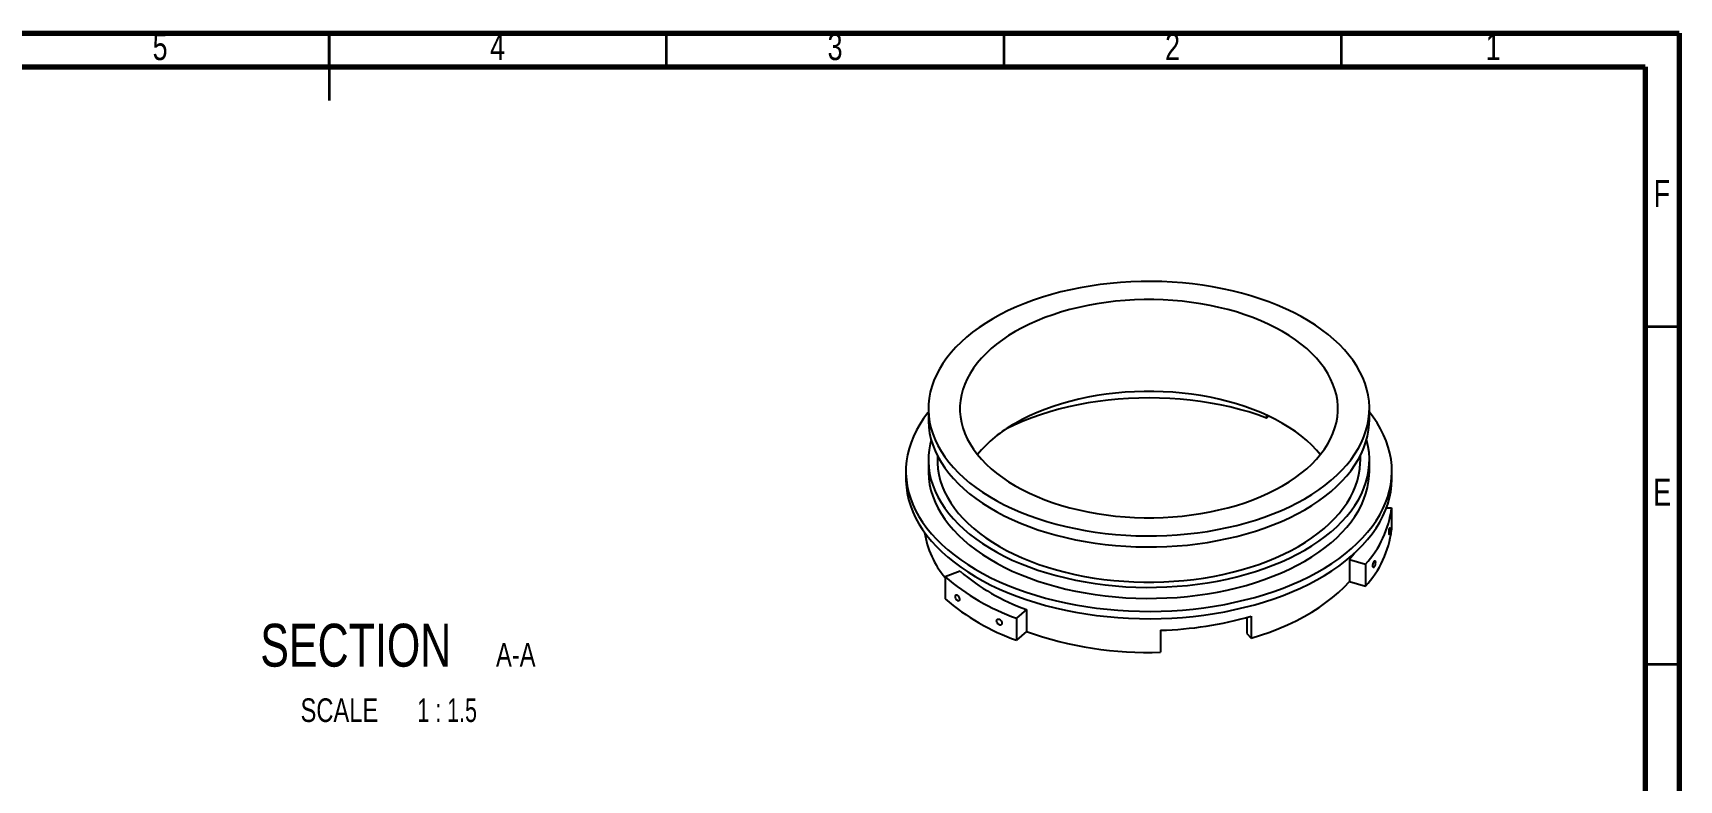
# Model space of a CAD drawing. Header units: millimetres. Extents: x 15 to 415, y 5 to 292.
# Drawn here: x 171.1 to 415, y 181.3 to 292 of the extents above; entities that cross this region are included whole.
import ezdxf

# ---------------------------------------------------------------- set-up
doc = ezdxf.new("R2010")
doc.units = ezdxf.units.MM
doc.styles.add('SLDTEXTSTYLE0', font='TXT', dxfattribs={"width": 0.75})
doc.styles.add('SLDTEXTSTYLE3', font='TXT', dxfattribs={"width": 0.678571})

# ---------------------------------------------------------------- blocks, each defined once
blk = doc.blocks.new('SW_NOTE_2')
at = {"color": 0, "linetype": 'Continuous', "lineweight": 0, "attachment_point": 2}
for s, insert, char_height, style in [('SECTION', (17.36, 8.19), 6.35, 'SLDTEXTSTYLE0'), ('A-A', (41.06, 5.35), 3.5, 'SLDTEXTSTYLE0'), ('SCALE', (14.93, -2.86), 3.5, 'SLDTEXTSTYLE0'), ('1 : 1.5', (30.9, -2.86), 3.5, 'SLDTEXTSTYLE3')]:
    blk.add_mtext(s, dxfattribs=dict(at, insert=insert, char_height=char_height, style=style))

msp = doc.modelspace()

# ---------------------------------------------------------------- linework, layer by layer
at = {"color": 7, "linetype": 'Continuous', "lineweight": 70}
for p, q in [((15, 292), (415, 292)), ((415, 292), (415, 5)), ((20, 287), (410, 287)), ((410, 287), (410, 10))]:
    msp.add_line(p, q, dxfattribs=at)
at = {"color": 7, "linetype": 'Continuous', "lineweight": 35}
for p, q in [((215, 292), (215, 282)), ((215, 287), (215, 292)), ((265, 287), (265, 292)), ((315, 287), (315, 292)), ((365, 287), (365, 292)), ((410, 248.5), (415, 248.5)), ((410, 198.5), (415, 198.5))]:
    msp.add_line(p, q, dxfattribs=at)
at = {"color": 7, "linetype": 'Continuous', "lineweight": 25}
for p, q in [((303.78445, 236.347376), (303.78445, 234.714295)), ((353.879566, 235.389386), (353.879566, 234.965135)), ((353.879566, 234.965135), (354.192697, 235.243491)), ((369.117783, 234.714295), (369.117783, 236.347376)), ((305.117783, 229.381539), (305.117783, 228.72633)), ((367.78445, 228.72633), (367.78445, 229.381539)), ((300.451115, 227.093248), (300.451115, 226.004526)), ((303.78445, 228.72633), (303.78445, 227.093248)), ((369.117783, 227.093248), (369.117783, 228.72633)), ((372.451117, 226.004526), (372.451117, 227.093248)), ((371.660555, 221.673124), (372.401779, 221.650698)), ((372.401779, 221.650698), (372.401779, 218.384534)), ((308.49543, 212.257916), (306.258976, 211.41948)), ((366.151333, 214.002259), (366.151333, 210.736096)), ((366.151333, 214.002259), (368.527352, 213.30337)), ((368.527352, 213.30337), (368.527352, 210.037207)), ((306.258976, 211.41948), (306.258976, 208.153317)), ((366.151333, 210.736096), (368.527352, 210.037207)), ((318.296482, 206.599889), (316.844111, 205.308811)), ((316.844111, 205.308811), (316.844111, 202.042648)), ((318.296482, 206.599889), (318.296482, 203.333726)), ((350.978812, 205.419182), (350.978812, 203.012452)), ((351.584132, 205.592793), (351.584132, 202.32663)), ((318.296482, 203.333726), (316.844111, 202.042648)), ((338.195648, 203.521811), (338.195648, 200.255648)), ((350.978812, 203.012452), (351.584132, 202.32663))]:
    msp.add_line(p, q, dxfattribs=at)
at = {"color": 7, "linetype": 'Continuous', "lineweight": 25, "flags": 128}
for points in [[(313.352295, 249.682042), (312.29499, 249.04236), (311.290784, 248.374771), (310.341887, 247.680744), (309.450382, 246.961803), (308.618232, 246.21953), (307.847265, 245.455555), (307.139174, 244.671559), (306.495518, 243.869265), (305.917711, 243.050435), (305.407022, 242.216871), (304.964576, 241.370405), (304.591343, 240.512896), (304.288145, 239.646232), (304.055649, 238.772314), (303.894365, 237.893067), (303.804649, 237.010423), (303.786694, 236.12632), (303.840546, 235.242704), (303.966079, 234.361516), (304.163023, 233.484693), (304.430945, 232.614163), (304.769252, 231.751839), (305.177204, 230.899618), (305.653903, 230.059371), (306.1983, 229.232947), (306.8092, 228.422163), (307.485258, 227.628799), (308.224992, 226.854601), (309.026771, 226.10127), (309.888833, 225.370462), (310.809289, 224.663784), (311.786107, 223.982789), (312.817146, 223.328974), (313.900138, 222.703776), (315.032702, 222.10857), (316.212349, 221.544664), (317.436482, 221.013297), (318.702417, 220.515638), (320.007366, 220.052781), (321.348461, 219.625742), (322.722756, 219.235462), (324.127229, 218.882797), (325.558792, 218.568524), (327.014299, 218.293331), (328.49055, 218.057825), (329.9843, 217.862525), (331.492266, 217.707857), (333.011132, 217.594163), (334.53756, 217.521695), (336.068195, 217.490607), (337.599671, 217.500972), (339.128621, 217.552764), (340.651687, 217.645871), (342.165521, 217.780088), (343.666789, 217.955121), (345.1522, 218.170583), (346.618481, 218.426002), (348.062413, 218.720817), (349.480822, 219.054377), (350.870586, 219.425952), (352.228655, 219.834724), (353.552041, 220.279794), (354.837835, 220.760184), (356.083211, 221.274839), (357.285433, 221.822626), (358.441855, 222.402341), (359.549937, 223.012711), (360.607243, 223.652393), (361.611449, 224.319982), (362.560346, 225.014009), (363.45185, 225.732949), (364.284001, 226.475223), (365.054968, 227.239197), (365.763059, 228.023194), (366.406715, 228.825488), (366.984522, 229.644317), (367.495211, 230.477882), (367.937657, 231.324348), (368.310889, 232.181857), (368.614088, 233.048521), (368.846584, 233.922438), (369.007867, 234.801686), (369.097584, 235.68433), (369.115539, 236.568432), (369.061687, 237.452049), (368.936154, 238.333237), (368.739209, 239.21006), (368.471288, 240.08059), (368.132981, 240.942913), (367.725029, 241.795135), (367.24833, 242.635381), (366.703933, 243.461805), (366.093033, 244.27259), (365.416974, 245.065953), (364.677241, 245.840151), (363.875462, 246.593482), (363.013399, 247.324291), (362.092944, 248.030968), (361.116125, 248.711964), (360.085087, 249.365779), (359.002095, 249.990977), (357.869531, 250.586183), (356.689884, 251.150088), (355.46575, 251.681456), (354.199815, 252.179114), (352.894866, 252.641971), (351.553771, 253.06901), (350.179477, 253.45929), (348.775004, 253.811956), (347.343441, 254.126229), (345.887934, 254.401422), (344.411682, 254.636927), (342.917933, 254.832228), (341.409967, 254.986896), (339.891101, 255.100589), (338.364673, 255.173058), (336.834038, 255.204146), (335.302562, 255.193781), (333.773611, 255.141989), (332.250545, 255.048882), (330.736711, 254.914664), (329.235443, 254.739632), (327.750033, 254.524169), (326.283752, 254.268751), (324.839819, 253.973936), (323.421411, 253.640375), (322.031647, 253.268801), (320.673578, 252.860028), (319.350192, 252.414959), (318.064397, 251.934568), (316.819021, 251.419914), (315.6168, 250.872127), (314.460378, 250.292411), (313.352295, 249.682042)], [(316.652127, 247.77709), (315.674735, 247.183515), (314.750679, 246.562122), (313.882325, 245.91451), (313.071905, 245.242339), (312.321501, 244.547333), (311.633035, 243.83128), (311.008278, 243.096015), (310.448832, 242.343426), (309.956134, 241.575446), (309.531447, 240.794046), (309.175864, 240.00123), (308.890296, 239.199035), (308.675476, 238.38952), (308.531956, 237.574763), (308.460102, 236.756856), (308.460102, 235.937897), (308.531956, 235.11999), (308.675476, 234.305233), (308.890296, 233.495718), (309.175864, 232.693522), (309.531447, 231.900707), (309.956134, 231.119307), (310.448832, 230.351326), (311.008278, 229.598737), (311.633035, 228.863473), (312.321501, 228.147419), (313.071905, 227.452414), (313.882325, 226.780242), (314.750679, 226.13263), (315.674735, 225.511238), (316.652127, 224.917663), (317.68034, 224.353427), (318.75674, 223.81998), (319.878558, 223.31869), (321.04292, 222.850845), (322.246835, 222.417646), (323.48721, 222.020203), (324.760864, 221.659538), (326.064528, 221.336577), (327.394853, 221.052149), (328.748424, 220.806982), (330.12177, 220.601708), (331.511363, 220.436854), (332.913637, 220.31284), (334.32499, 220.229988), (335.741801, 220.188508), (337.160432, 220.188508), (338.577243, 220.229988), (339.988596, 220.31284), (341.390869, 220.436854), (342.780463, 220.601708), (344.153809, 220.806982), (345.50738, 221.052149), (346.837705, 221.336577), (348.141369, 221.659538), (349.415022, 222.020203), (350.655398, 222.417646), (351.859313, 222.850845), (353.023674, 223.31869), (354.145493, 223.81998), (355.221893, 224.353427), (356.250106, 224.917663), (357.227497, 225.511238), (358.151554, 226.13263), (359.019908, 226.780242), (359.830328, 227.452414), (360.580732, 228.147419), (361.269198, 228.863473), (361.893955, 229.598737), (362.4534, 230.351326), (362.946099, 231.119307), (363.370785, 231.900707), (363.726369, 232.693522), (364.011936, 233.495718), (364.226757, 234.305233), (364.370277, 235.11999), (364.442131, 235.937897), (364.442131, 236.756856), (364.370277, 237.574763), (364.226757, 238.38952), (364.011936, 239.199035), (363.726369, 240.00123), (363.370785, 240.794046), (362.946099, 241.575446), (362.4534, 242.343426), (361.893955, 243.096015), (361.269198, 243.83128), (360.580732, 244.547333), (359.830328, 245.242339), (359.019908, 245.91451), (358.151554, 246.562122), (357.227497, 247.183515), (356.250106, 247.77709), (355.221893, 248.341326), (354.145493, 248.874772), (353.023674, 249.376063), (351.859313, 249.843908), (350.655398, 250.277107), (349.415022, 250.67455), (348.141369, 251.035214), (346.837705, 251.358175), (345.50738, 251.642604), (344.153809, 251.88777), (342.780463, 252.093044), (341.390869, 252.257899), (339.988596, 252.381912), (338.577243, 252.464765), (337.160432, 252.506245), (335.741801, 252.506245), (334.32499, 252.464765), (332.913637, 252.381912), (331.511363, 252.257899), (330.12177, 252.093044), (328.748424, 251.88777), (327.394853, 251.642604), (326.064528, 251.358175), (324.760864, 251.035214), (323.48721, 250.67455), (322.246835, 250.277107), (321.04292, 249.843908), (319.878558, 249.376063), (318.75674, 248.874772), (317.68034, 248.341326), (316.652127, 247.77709)], [(353.879566, 234.965135), (352.57533, 235.428852), (351.234149, 235.856007), (349.859095, 236.245623), (348.453322, 236.596806), (347.020045, 236.908751), (345.562556, 237.180746), (344.084188, 237.412164), (342.588329, 237.602477), (341.078409, 237.751249), (339.557888, 237.858138), (338.030246, 237.9229), (336.498988, 237.945385), (334.967619, 237.925545), (333.439649, 237.863422), (331.918582, 237.759159), (330.407897, 237.612997), (328.911059, 237.425269), (327.431499, 237.196403), (325.972604, 236.926929), (324.53772, 236.61746), (323.130132, 236.268706), (321.753064, 235.881468), (320.409675, 235.456631), (319.103043, 234.995168), (317.836158, 234.498139), (316.611926, 233.966681), (315.433152, 233.402012), (315.329004, 233.349413)], [(361.849265, 229.54287), (361.269198, 230.222267), (360.580732, 230.93832), (359.830328, 231.633326), (359.019908, 232.305497), (358.151554, 232.953109), (357.227497, 233.574502), (356.250106, 234.168077), (355.221893, 234.732313), (354.145493, 235.265759), (353.023674, 235.767049), (351.859313, 236.234894), (350.655398, 236.668094), (349.415022, 237.065537), (348.141369, 237.426201), (346.837705, 237.749162), (345.50738, 238.033591), (344.153809, 238.278757), (342.780463, 238.484031), (341.390869, 238.648886), (339.988596, 238.772899), (338.577243, 238.855751), (337.160432, 238.897232), (335.741801, 238.897232), (334.32499, 238.855751), (332.913637, 238.772899), (331.511363, 238.648886), (330.12177, 238.484031), (328.748424, 238.278757), (327.394853, 238.033591), (326.064528, 237.749162), (324.760864, 237.426201), (323.48721, 237.065537), (322.246835, 236.668094), (321.04292, 236.234894), (319.878558, 235.767049), (318.75674, 235.265759), (317.68034, 234.732313), (316.652127, 234.168077)], [(303.78445, 235.827077), (303.711941, 235.736123), (303.077508, 234.885611), (302.509335, 234.019628), (302.008549, 233.139893), (301.576145, 232.248154), (301.212985, 231.346179), (300.919785, 230.435762), (300.697128, 229.518707), (300.545459, 228.596837), (300.465078, 227.671982), (300.456143, 226.745978), (300.518671, 225.820664), (300.652544, 224.897875), (300.857486, 223.979446), (301.1331, 223.067199), (301.478833, 222.162945), (301.894, 221.26848), (302.377779, 220.38558), (302.929206, 219.515996), (303.547189, 218.661457), (304.230498, 217.823659), (304.977777, 217.004263), (305.787546, 216.2049), (306.658193, 215.427153), (307.587993, 214.67257), (308.575097, 213.942646), (309.617544, 213.23883), (310.71327, 212.562522), (311.860094, 211.915063), (313.055742, 211.29774), (314.29784, 210.711776), (315.583919, 210.158337), (316.91143, 209.63852), (318.277736, 209.153358), (319.680121, 208.703814), (321.115804, 208.29078), (322.581935, 207.915077), (324.0756, 207.57745), (325.593838, 207.278571), (327.133631, 207.019031), (328.691923, 206.799348), (330.265619, 206.619955), (331.851597, 206.48121), (333.446706, 206.383389), (335.047781, 206.326686), (336.651642, 206.311213), (338.255105, 206.336999), (339.854985, 206.403996), (341.448108, 206.51207), (343.031312, 206.661005), (344.601448, 206.850507), (346.155405, 207.080199), (347.690093, 207.349624), (349.202468, 207.65825), (350.689527, 208.005461), (352.148317, 208.390569), (353.575939, 208.812811), (354.969565, 209.271345), (356.326421, 209.765265), (357.643818, 210.293586), (358.919139, 210.855262), (360.149851, 211.449178), (361.333513, 212.074152), (362.467772, 212.728946), (363.550377, 213.412259), (364.57918, 214.122734), (365.552137, 214.858961), (366.467316, 215.619478), (367.322902, 216.402775), (368.117193, 217.207298), (368.848616, 218.031447), (369.515715, 218.873588), (370.117167, 219.732049), (370.651781, 220.605124), (371.118489, 221.491081), (371.516371, 222.388161), (371.844634, 223.294582), (372.102624, 224.208546), (372.289834, 225.128236), (372.405889, 226.051827), (372.450557, 226.977487), (372.423754, 227.903376), (372.32553, 228.827657), (372.156081, 229.748493), (371.915742, 230.66406), (371.604991, 231.572535), (371.224447, 232.472118), (370.774863, 233.361021), (370.257132, 234.237481), (369.672282, 235.099756), (369.117783, 235.827077)], [(303.78445, 234.714295), (303.786694, 234.493239), (303.840546, 233.609623), (303.966079, 232.728435), (304.163023, 231.851612), (304.430945, 230.981082), (304.769252, 230.118759), (305.177204, 229.266537), (305.653903, 228.42629), (306.1983, 227.599866), (306.8092, 226.789082), (307.485258, 225.995718), (308.224992, 225.221521), (309.026771, 224.46819), (309.888833, 223.737381), (310.809289, 223.030704), (311.786107, 222.349708), (312.817146, 221.695893), (313.900138, 221.070695), (315.032702, 220.475489), (316.212349, 219.911583), (317.436482, 219.380216), (318.702417, 218.882558), (320.007366, 218.419701), (321.348461, 217.992662), (322.722756, 217.602381), (324.127229, 217.249716), (325.558792, 216.935443), (327.014299, 216.66025), (328.49055, 216.424745), (329.9843, 216.229444), (331.492266, 216.074776), (333.011132, 215.961083), (334.53756, 215.888614), (336.068195, 215.857526), (337.599671, 215.867891), (339.128621, 215.919683), (340.651687, 216.01279), (342.165521, 216.147007), (343.666789, 216.32204), (345.1522, 216.537502), (346.618481, 216.792921), (348.062413, 217.087736), (349.480822, 217.421296), (350.870586, 217.792871), (352.228655, 218.201643), (353.552041, 218.646713), (354.837835, 219.127104), (356.083211, 219.641758), (357.285433, 220.189545), (358.441855, 220.76926), (359.549937, 221.37963), (360.607243, 222.019312), (361.611449, 222.686901), (362.560346, 223.380928), (363.45185, 224.099869), (364.284001, 224.842142), (365.054968, 225.606116), (365.763059, 226.390113), (366.406715, 227.192407), (366.984522, 228.011236), (367.495211, 228.844801), (367.937657, 229.691267), (368.310889, 230.548776), (368.614088, 231.41544), (368.846584, 232.289357), (369.007867, 233.168605), (369.097584, 234.051249), (369.117783, 234.714295)], [(304.198775, 231.720313), (304.055649, 231.151268), (303.894365, 230.27202), (303.804649, 229.389376), (303.786694, 228.505274), (303.840546, 227.621657), (303.966079, 226.740469), (304.163023, 225.863646), (304.430945, 224.993116), (304.769252, 224.130793), (305.177204, 223.278571), (305.653903, 222.438325), (306.1983, 221.611901), (306.8092, 220.801116), (307.485258, 220.007752), (308.224992, 219.233555), (309.026771, 218.480224), (309.888833, 217.749415), (310.809289, 217.042738), (311.786107, 216.361742), (312.817146, 215.707927), (313.900138, 215.082729), (315.032702, 214.487523), (316.212349, 213.923617), (317.436482, 213.39225), (318.702417, 212.894592), (320.007366, 212.431735), (321.348461, 212.004696), (322.722756, 211.614416), (324.127229, 211.26175), (325.558792, 210.947477), (327.014299, 210.672284), (328.49055, 210.436779), (329.9843, 210.241478), (331.492266, 210.08681), (333.011132, 209.973117), (334.53756, 209.900648), (336.068195, 209.86956), (337.599671, 209.879925), (339.128621, 209.931717), (340.651687, 210.024824), (342.165521, 210.159041), (343.666789, 210.334074), (345.1522, 210.549536), (346.618481, 210.804955), (348.062413, 211.09977), (349.480822, 211.433331), (350.870586, 211.804905), (352.228655, 212.213677), (353.552041, 212.658747), (354.837835, 213.139138), (356.083211, 213.653792), (357.285433, 214.201579), (358.441855, 214.781294), (359.549937, 215.391664), (360.607243, 216.031346), (361.611449, 216.698935), (362.560346, 217.392962), (363.45185, 218.111903), (364.284001, 218.854176), (365.054968, 219.618151), (365.763059, 220.402147), (366.406715, 221.204441), (366.984522, 222.023271), (367.495211, 222.856835), (367.937657, 223.703301), (368.310889, 224.56081), (368.614088, 225.427474), (368.846584, 226.301392), (369.007867, 227.180639), (369.097584, 228.063283), (369.115539, 228.947386), (369.061687, 229.831002), (368.936154, 230.71219), (368.739209, 231.589013), (368.703457, 231.720313)], [(303.78445, 227.093248), (303.786694, 226.872192), (303.840546, 225.988575), (303.966079, 225.107387), (304.163023, 224.230564), (304.430945, 223.360034), (304.769252, 222.497711), (305.177204, 221.645489), (305.653903, 220.805243), (306.1983, 219.978819), (306.8092, 219.168034), (307.485258, 218.374671), (308.224992, 217.600473), (309.026771, 216.847142), (309.888833, 216.116333), (310.809289, 215.409656), (311.786107, 214.72866), (312.817146, 214.074845), (313.900138, 213.449647), (315.032702, 212.854441), (316.212349, 212.290536), (317.436482, 211.759168), (318.702417, 211.26151), (320.007366, 210.798653), (321.348461, 210.371614), (322.722756, 209.981334), (324.127229, 209.628668), (325.558792, 209.314395), (327.014299, 209.039202), (328.49055, 208.803697), (329.9843, 208.608396), (331.492266, 208.453728), (333.011132, 208.340035), (334.53756, 208.267566), (336.068195, 208.236478), (337.599671, 208.246843), (339.128621, 208.298635), (340.651687, 208.391742), (342.165521, 208.52596), (343.666789, 208.700992), (345.1522, 208.916455), (346.618481, 209.171873), (348.062413, 209.466688), (349.480822, 209.800249), (350.870586, 210.171823), (352.228655, 210.580596), (353.552041, 211.025665), (354.837835, 211.506056), (356.083211, 212.02071), (357.285433, 212.568497), (358.441855, 213.148213), (359.549937, 213.758582), (360.607243, 214.398264), (361.611449, 215.065853), (362.560346, 215.75988), (363.45185, 216.478821), (364.284001, 217.221094), (365.054968, 217.985069), (365.763059, 218.769065), (366.406715, 219.571359), (366.984522, 220.390189), (367.495211, 221.223753), (367.937657, 222.070219), (368.310889, 222.927728), (368.614088, 223.794392), (368.846584, 224.66831), (369.007867, 225.547557), (369.097584, 226.430201), (369.117783, 227.093248)], [(305.117783, 228.72633), (305.126657, 228.295869), (305.197617, 227.435922), (305.339377, 226.578898), (305.551614, 225.726739), (305.833848, 224.881374), (306.185442, 224.044721), (306.605594, 223.218671), (307.093358, 222.405099), (307.647626, 221.605847), (308.267145, 220.822725), (308.950508, 220.057507), (309.696169, 219.311927), (310.50244, 218.587673), (311.367491, 217.886386), (312.289365, 217.209656), (313.265974, 216.559015), (314.295105, 215.935936), (315.374425, 215.341832), (316.501491, 214.778048), (317.673749, 214.245861), (318.888546, 213.746477), (320.143125, 213.281027), (321.434648, 212.850566), (322.760189, 212.456069), (324.116743, 212.098429), (325.501238, 211.778456), (326.910539, 211.496876), (328.341453, 211.254327), (329.790737, 211.051357), (331.25511, 210.888426), (332.731253, 210.765905), (334.215822, 210.684068), (335.705456, 210.643104), (337.196777, 210.643104), (338.68641, 210.684068), (340.17098, 210.765905), (341.647123, 210.888426), (343.111496, 211.051357), (344.560779, 211.254327), (345.991694, 211.496876), (347.400995, 211.778456), (348.78549, 212.098429), (350.142044, 212.456069), (351.467585, 212.850566), (352.759108, 213.281027), (354.013687, 213.746477), (355.228483, 214.245861), (356.400742, 214.778048), (357.527808, 215.341832), (358.607128, 215.935936), (359.636259, 216.559015), (360.612867, 217.209656), (361.534742, 217.886386), (362.399793, 218.587673), (363.206064, 219.311927), (363.951725, 220.057507), (364.635088, 220.822725), (365.254606, 221.605847), (365.808875, 222.405099), (366.296639, 223.218671), (366.716791, 224.044721), (367.068385, 224.881374), (367.350619, 225.726739), (367.562856, 226.578898), (367.704616, 227.435922), (367.775576, 228.295869), (367.78445, 228.72633)], [(300.451115, 226.004526), (300.456143, 225.657257), (300.518671, 224.731942), (300.652544, 223.809154), (300.857486, 222.890725), (301.1331, 221.978478), (301.478833, 221.074224), (301.894, 220.179759), (302.377779, 219.296859), (302.929206, 218.427275), (303.547189, 217.572736), (304.230498, 216.734937), (304.977777, 215.915542), (305.787546, 215.116179), (306.658193, 214.338432), (307.587993, 213.583848), (308.575097, 212.853924), (309.617544, 212.150109), (310.71327, 211.473801), (311.860094, 210.826342), (313.055742, 210.209018), (314.29784, 209.623055), (315.583919, 209.069615), (316.91143, 208.549798), (318.277736, 208.064637), (319.680121, 207.615093), (321.115804, 207.202059), (322.581935, 206.826356), (324.0756, 206.488729), (325.593838, 206.189849), (327.133631, 205.93031), (328.691923, 205.710627), (330.265619, 205.531234), (331.851597, 205.392489), (333.446706, 205.294668), (335.047781, 205.237965), (336.651642, 205.222492), (338.255105, 205.248278), (339.854985, 205.315275), (341.448108, 205.423349), (343.031312, 205.572284), (344.601448, 205.761786), (346.155405, 205.991478), (347.690093, 206.260903), (349.202468, 206.569529), (350.689527, 206.91674), (352.148317, 207.301848), (353.575939, 207.72409), (354.969565, 208.182624), (356.326421, 208.676543), (357.643818, 209.204865), (358.919139, 209.766541), (360.149851, 210.360456), (361.333513, 210.985431), (362.467772, 211.640225), (363.550377, 212.323538), (364.57918, 213.034013), (365.552137, 213.77024), (366.467316, 214.530757), (367.322902, 215.314054), (368.117193, 216.118577), (368.848616, 216.942726), (369.515715, 217.784867), (370.117167, 218.643328), (370.651781, 219.516403), (371.118489, 220.40236), (371.516371, 221.29944), (371.844634, 222.205861), (372.102624, 223.119824), (372.289834, 224.039515), (372.405889, 224.963106), (372.450557, 225.888765), (372.451117, 226.004526)], [(366.923695, 214.938928), (366.82324, 214.809422), (366.151333, 214.002259)], [(351.584132, 202.32663), (353.001378, 202.768723), (354.37997, 203.249827), (355.71669, 203.768819), (357.008412, 204.324488), (358.252123, 204.915535), (359.444916, 205.54058), (360.584005, 206.198162), (361.666732, 206.886747), (362.690566, 207.604726), (363.653117, 208.350421), (364.552135, 209.122093), (365.385523, 209.917937), (366.151333, 210.736096)]]:
    msp.add_lwpolyline(points, dxfattribs=at)
at = {"color": 7, "linetype": 'Continuous', "lineweight": 25}
for centre, radius, start, end in [((326.102452, 217.026046), 19.574419, 118.86775172, 140.24932397), ((357.738314, 223.383947), 14.765547, 316.94427559, 353.25881179), ((316.630529, 220.07436), 13.574004, 188.69590263, 220.1752513), ((357.738314, 220.117783), 14.765547, 316.94427559, 353.25881179), ((328.704267, 235.946548), 31.137572, 229.53241543, 250.4729611), ((328.084553, 237.003261), 33.628644, 229.53243624, 250.47294029), ((328.084553, 233.737098), 33.628644, 229.53243624, 250.47294029), ((336.773893, 257.025603), 53.522678, 271.52216136, 286.06392112), ((336.194199, 253.177806), 52.95999, 250.24810157, 272.16582148)]:
    msp.add_arc(centre, radius, start, end, dxfattribs=at)
for points in [[(372.166605, 218.497634), (372.166605, 218.551579), (372.164979, 218.597064), (372.158628, 218.667203), (372.153903, 218.691221), (372.135979, 218.724982), (372.11862, 218.694452), (372.091379, 218.582691), (372.082069, 218.534675), (372.064575, 218.424646), (372.056457, 218.363234), (372.042546, 218.233747), (372.03699, 218.167856), (372.029358, 218.040242), (372.027367, 217.979415), (372.027356, 217.819513), (372.035701, 217.743717), (372.056284, 217.709555), (372.064463, 217.710844), (372.081936, 217.738883), (372.091169, 217.765321), (372.109534, 217.840601), (372.118389, 217.888273), (372.134644, 217.998626), (372.141912, 218.060583), (372.159864, 218.252914), (372.166605, 218.389743), (372.166605, 218.497634)], [(370.012924, 213.587119), (370.012924, 213.641065), (370.008225, 213.686997), (369.990016, 213.758877), (369.976518, 213.784187), (369.925924, 213.822805), (369.877777, 213.796919), (369.804474, 213.692284), (369.779746, 213.646681), (369.733789, 213.541149), (369.712722, 213.481806), (369.676883, 213.355845), (369.662713, 213.291352), (369.643296, 213.165656), (369.638263, 213.105327), (369.638236, 212.945427), (369.65925, 212.867551), (369.712277, 212.82817), (369.733496, 212.827376), (369.779393, 212.850923), (369.803911, 212.874969), (369.853324, 212.945445), (369.877475, 212.990777), (369.922332, 213.096798), (369.942673, 213.156798), (369.99334, 213.344265), (370.012924, 213.479229), (370.012924, 213.587119)], [(308.391747, 208.085277), (308.391747, 208.139222), (308.383593, 208.198007), (308.352186, 208.319498), (308.328962, 208.381525), (308.242692, 208.556992), (308.161667, 208.660264), (308.041222, 208.749356), (308.001022, 208.768674), (307.926997, 208.783112), (307.893418, 208.778408), (307.836652, 208.745043), (307.814406, 208.716961), (307.783991, 208.641092), (307.776154, 208.593631), (307.776112, 208.433801), (307.808725, 208.302303), (307.892712, 208.125923), (307.926529, 208.070099), (308.000451, 207.97384), (308.040301, 207.933524), (308.121485, 207.873418), (308.161596, 207.854495), (308.236787, 207.840481), (308.271251, 207.845683), (308.357645, 207.896103), (308.391747, 207.977386), (308.391747, 208.085277)], [(314.681477, 204.553296), (314.681477, 204.607241), (314.671114, 204.664714), (314.631166, 204.781147), (314.601618, 204.839434), (314.491727, 205.000996), (314.388342, 205.091197), (314.234175, 205.160824), (314.182647, 205.17364), (314.087643, 205.176096), (314.044487, 205.165953), (313.971466, 205.123389), (313.942816, 205.091699), (313.903632, 205.010897), (313.893527, 204.962165), (313.893473, 204.802327), (313.935542, 204.676123), (314.043579, 204.513354), (314.087042, 204.463008), (314.181915, 204.378713), (314.232995, 204.344843), (314.336911, 204.297857), (314.388179, 204.285412), (314.484169, 204.283531), (314.528106, 204.29429), (314.638154, 204.358635), (314.681477, 204.445405), (314.681477, 204.553296)]]:
    msp.add_open_spline(points, degree=3, knots=[0, 0, 0, 0, 0.0625, 0.0625, 0.125, 0.125, 0.25, 0.25, 0.3125, 0.3125, 0.375, 0.375, 0.4375, 0.4375, 0.5, 0.5, 0.625, 0.625, 0.6875, 0.6875, 0.75, 0.75, 0.8125, 0.8125, 0.875, 0.875, 1, 1, 1, 1], dxfattribs=at)

# ---------------------------------------------------------------- block references
at = {"color": 7, "linetype": 'Continuous', "lineweight": 0}
msp.add_blockref('SW_NOTE_2', (201.59271, 196.284891), dxfattribs=at)

# ---------------------------------------------------------------- texts
at = {"color": 7, "linetype": 'Continuous', "lineweight": 0, "char_height": 3.96875, "attachment_point": 2, "style": 'SLDTEXTSTYLE0'}
for s, insert in [('5', (189.960037, 291.965377)), ('4', (239.960037, 291.965377)), ('3', (289.960037, 291.965377)), ('2', (339.960037, 291.965377)), ('1', (387.460037, 291.965377)), ('F', (412.45774, 270.215377)), ('E', (412.507809, 225.965377))]:
    msp.add_mtext(s, dxfattribs=dict(at, insert=insert))

doc.saveas('drawing.dxf')
